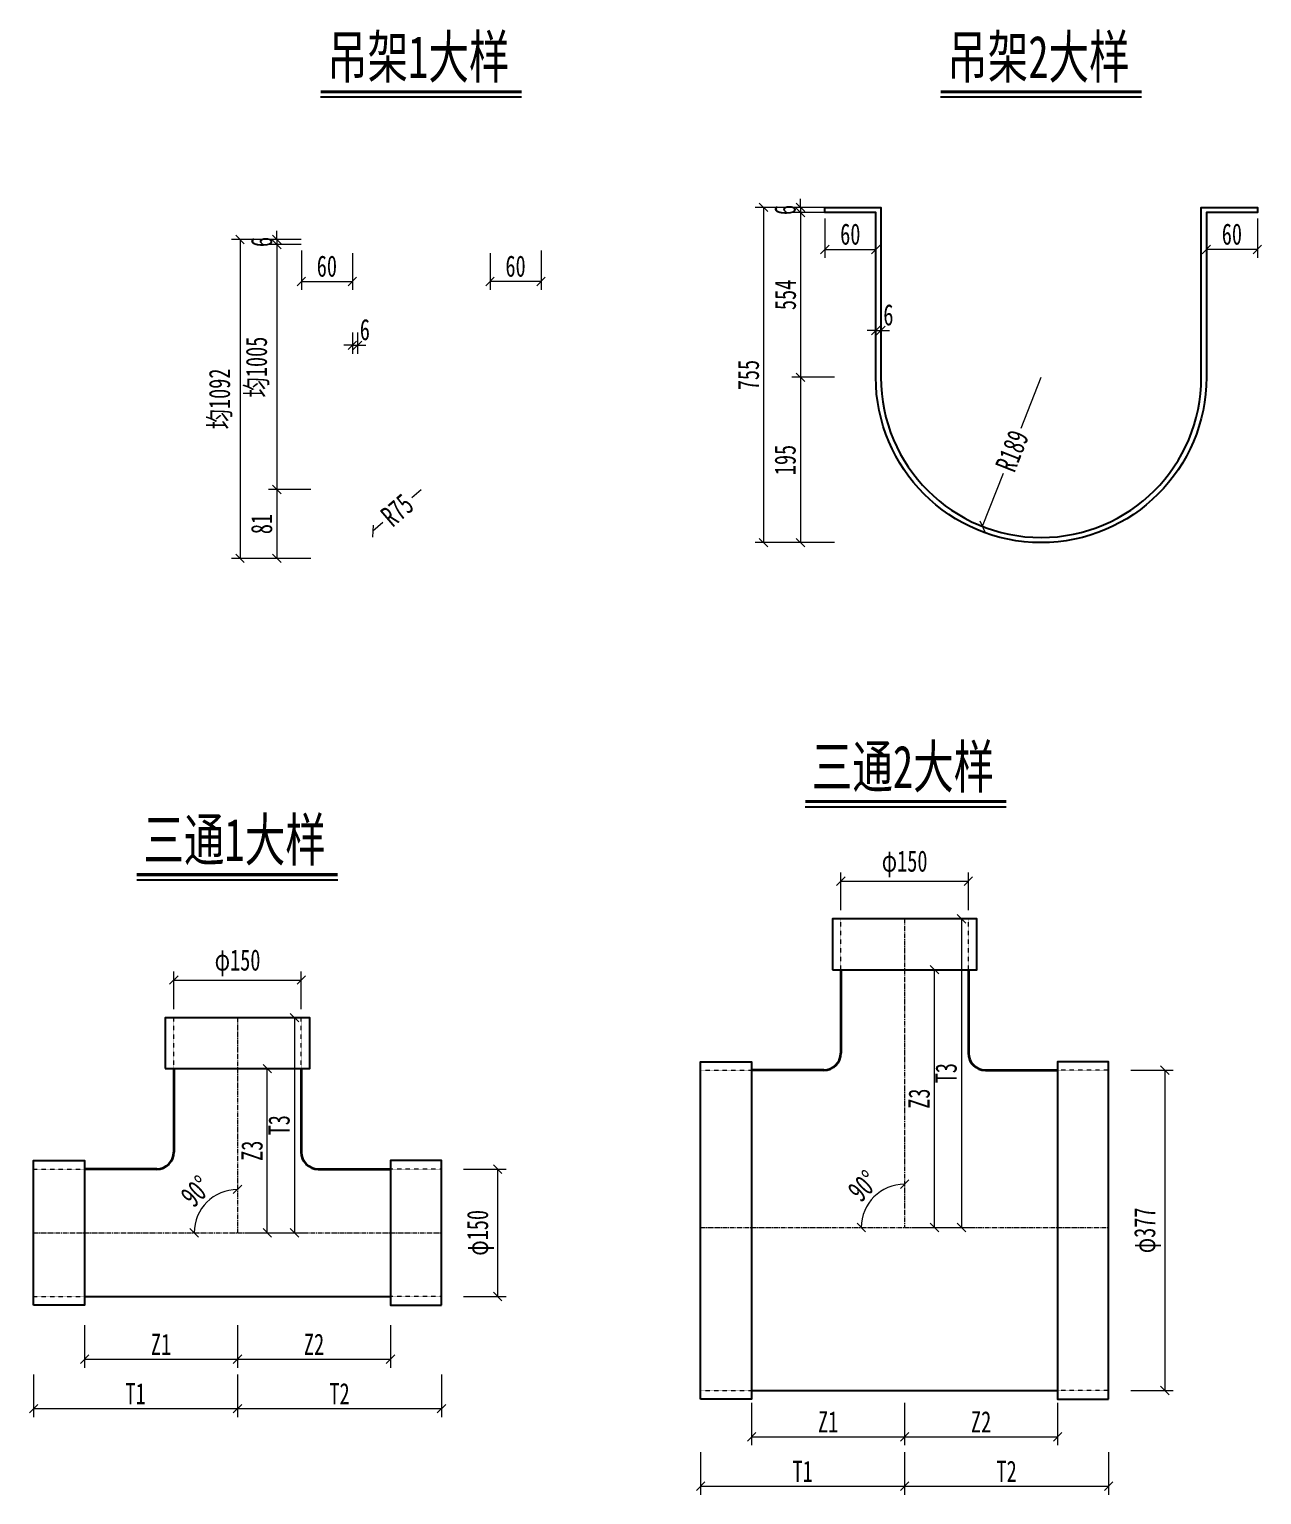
# Model space of a CAD drawing. Header units: millimetres. Extents: x 44523 to 62193, y -26655 to -567.
# Drawn here: x 49324 to 50774, y -26655 to -24931 of the extents above; entities that cross this region are included whole.
import ezdxf
from ezdxf.enums import TextEntityAlignment as Align

# ---------------------------------------------------------------- set-up
doc = ezdxf.new("R2010")
doc.units = ezdxf.units.MM
doc.linetypes.add('CENTER2', pattern=[28.575, 19.05, -3.175, 3.175, -3.175])
doc.linetypes.add('DASHED', pattern=[0.75, 0.5, -0.25])
doc.layers.get('Defpoints').update_dxf_attribs({"color": 8})
for name, color, linetype, lineweight in [('DASHED', 4, 'DASHED', 15), ('中心线', 2, 'CENTER2', 15), ('标注线及字体', 2, 'Continuous', 15), ('细实线', 4, 'Continuous', 15), ('结构轮廓', 1, 'Continuous', 35), ('钢板粗线', 1, 'Continuous', 25)]:
    doc.layers.add(name, color=color, linetype=linetype, lineweight=lineweight)
doc.layers.add('泄水管', color=1, linetype='Continuous')
doc.styles.add('111', font='', dxfattribs={"width": 0.7})
doc.styles.get('111').set_extended_font_data('仿宋_GB2312')
doc.dimstyles.new('200', dxfattribs={"dimscale": 0, "dimtxt": 2.5, "dimasz": 1, "dimexe": 1, "dimexo": 1, "dimgap": 0.6, "dimtad": 1, "dimdec": 0, "dimdsep": 46, "dimtxsty": '111', "dimblk": 'OBLIQUE', "dimcen": 0, "dimclrd": 4, "dimclre": 4, "dimclrt": 4, "dimadec": 1, "dimazin": 2, "dimtfac": 1, "dimtdec": 0, "dimtix": 1, "dimtmove": 2, "dimatfit": 3, "dimfxl": 4, "dimfxlon": 1, "dimtolj": 1, "dimlwd": -1, "dimlwe": -1, "dimarcsym": 0})

# ---------------------------------------------------------------- blocks, each defined once
blk = doc.blocks.new('_Oblique')
at = {"color": 0, "linetype": 'ByBlock', "lineweight": -2}
blk.add_line((-0.5, -0.5), (0.5, 0.5), dxfattribs=at)
blk = doc.blocks.new('*D69')
at = {"layer": 'Defpoints', "color": 0}
for p in [(49654.3, -25177.9), (49615.7, -25183.9), (49654.3, -25183.9)]:
    blk.add_point(p, dxfattribs=at)
at = {"layer": '细实线', "color": 4}
for p, q in [((49644.3, -25177.9), (49605.7, -25177.9)), ((49615.7, -25177.9), (49615.7, -25167.9)), ((49615.7, -25177.9), (49615.7, -25183.9)), ((49644.3, -25183.9), (49605.7, -25183.9)), ((49615.7, -25183.9), (49615.7, -25193.9))]:
    blk.add_line(p, q, dxfattribs=at)
at = {"layer": '细实线', "color": 4, "xscale": 10, "yscale": 10, "zscale": 10}
for p, rotation in [((49615.7, -25177.9), 270), ((49615.7, -25183.9), 90)]:
    blk.add_blockref('_Oblique', p, dxfattribs=dict(at, rotation=rotation))
at = {"layer": '细实线', "color": 4, "insert": (49597.8, -25180.9), "char_height": 25, "attachment_point": 5, "rotation": 90, "style": '111'}
blk.add_mtext('\\A1;6', dxfattribs=at)
blk = doc.blocks.new('*D70')
at = {"layer": 'Defpoints', "color": 0}
for p in [(49654.3, -25183.9), (49615.7, -25472.3), (49704.5, -25472.3)]:
    blk.add_point(p, dxfattribs=at)
at = {"layer": '细实线', "color": 4}
for p, q in [((49644.3, -25183.9), (49605.7, -25183.9)), ((49615.7, -25183.9), (49615.7, -25472.3)), ((49655.7, -25472.3), (49605.7, -25472.3))]:
    blk.add_line(p, q, dxfattribs=at)
at = {"layer": '细实线', "color": 4, "xscale": 10, "yscale": 10, "zscale": 10}
for p, rotation in [((49615.7, -25183.9), 90), ((49615.7, -25472.3), 270)]:
    blk.add_blockref('_Oblique', p, dxfattribs=dict(at, rotation=rotation))
at = {"layer": '细实线', "color": 4, "insert": (49592.9, -25328.1), "char_height": 25, "attachment_point": 5, "rotation": 90, "style": '111'}
blk.add_mtext('\\A1;均1005', dxfattribs=at)
blk = doc.blocks.new('*D71')
at = {"layer": 'Defpoints', "color": 0}
for p in [(49704.5, -25472.3), (49615.7, -25553.3), (49785.5, -25553.3)]:
    blk.add_point(p, dxfattribs=at)
at = {"layer": '细实线', "color": 4}
for p, q in [((49655.7, -25472.3), (49605.7, -25472.3)), ((49615.7, -25472.3), (49615.7, -25553.3)), ((49655.7, -25553.3), (49605.7, -25553.3))]:
    blk.add_line(p, q, dxfattribs=at)
at = {"layer": '细实线', "color": 4, "xscale": 10, "yscale": 10, "zscale": 10}
for p, rotation in [((49615.7, -25472.3), 90), ((49615.7, -25553.3), 270)]:
    blk.add_blockref('_Oblique', p, dxfattribs=dict(at, rotation=rotation))
at = {"layer": '细实线', "color": 4, "insert": (49597.8, -25512.8), "char_height": 25, "attachment_point": 5, "rotation": 90, "style": '111'}
blk.add_mtext('\\A1;81', dxfattribs=at)
blk = doc.blocks.new('*D72')
at = {"layer": 'Defpoints', "color": 0}
for p in [(49653.7, -25177.9), (49572.3, -25553.3), (49785.5, -25553.3)]:
    blk.add_point(p, dxfattribs=at)
at = {"layer": '细实线', "color": 4}
for p, q in [((49612.3, -25177.9), (49562.3, -25177.9)), ((49572.3, -25177.9), (49572.3, -25553.3)), ((49612.3, -25553.3), (49562.3, -25553.3))]:
    blk.add_line(p, q, dxfattribs=at)
at = {"layer": '细实线', "color": 4, "xscale": 10, "yscale": 10, "zscale": 10}
for p, rotation in [((49572.3, -25177.9), 90), ((49572.3, -25553.3), 270)]:
    blk.add_blockref('_Oblique', p, dxfattribs=dict(at, rotation=rotation))
at = {"layer": '细实线', "color": 4, "insert": (49549.5, -25365.6), "char_height": 25, "attachment_point": 5, "rotation": 90, "style": '111'}
blk.add_mtext('\\A1;均1092', dxfattribs=at)
blk = doc.blocks.new('*D77')
at = {"layer": 'Defpoints', "color": 0}
for p in [(49785.5, -25472.3), (49728.6, -25521.1)]:
    blk.add_point(p, dxfattribs=at)
at = {"layer": '细实线', "color": 4}
for p, q in [((49774.3, -25481.8), (49785.5, -25472.3)), ((49740.2, -25511.2), (49728.6, -25521.1))]:
    blk.add_line(p, q, dxfattribs=at)
at = {"layer": '细实线', "color": 4, "xscale": 10, "yscale": 10, "zscale": 10, "rotation": 220.6679510690747}
blk.add_blockref('_Oblique', (49728.6, -25521.1), dxfattribs=at)
at = {"layer": '细实线', "color": 4, "insert": (49757.3, -25496.5), "char_height": 25, "attachment_point": 5, "rotation": 40.668, "style": '111'}
blk.add_mtext('\\A1;R75', dxfattribs=at)
blk = doc.blocks.new('*D78')
at = {"layer": 'Defpoints', "color": 0}
for p in [(49644.5, -25180.9), (49704.5, -25183.9), (49704.5, -25227.4)]:
    blk.add_point(p, dxfattribs=at)
at = {"layer": '细实线', "color": 4}
for p, q in [((49644.5, -25190.9), (49644.5, -25237.4)), ((49704.5, -25193.9), (49704.5, -25237.4)), ((49644.5, -25227.4), (49704.5, -25227.4))]:
    blk.add_line(p, q, dxfattribs=at)
at = {"layer": '细实线', "color": 4, "xscale": 10, "yscale": 10, "zscale": 10, "rotation": 180}
blk.add_blockref('_Oblique', (49644.5, -25227.4), dxfattribs=at)
at = {"layer": '细实线', "color": 4, "xscale": 10, "yscale": 10, "zscale": 10}
blk.add_blockref('_Oblique', (49704.5, -25227.4), dxfattribs=at)
at = {"layer": '细实线', "color": 4, "insert": (49674.5, -25209.5), "char_height": 25, "attachment_point": 5, "style": '111'}
blk.add_mtext('\\A1;60', dxfattribs=at)
blk = doc.blocks.new('*D79')
at = {"layer": 'Defpoints', "color": 0}
for p in [(49866.5, -25183.9), (49926.5, -25180.9), (49866.5, -25227.4)]:
    blk.add_point(p, dxfattribs=at)
at = {"layer": '细实线', "color": 4}
for p, q in [((49866.5, -25193.9), (49866.5, -25237.4)), ((49926.5, -25190.9), (49926.5, -25237.4)), ((49926.5, -25227.4), (49866.5, -25227.4))]:
    blk.add_line(p, q, dxfattribs=at)
at = {"layer": '细实线', "color": 4, "xscale": 10, "yscale": 10, "zscale": 10, "rotation": 180}
blk.add_blockref('_Oblique', (49866.5, -25227.4), dxfattribs=at)
at = {"layer": '细实线', "color": 4, "xscale": 10, "yscale": 10, "zscale": 10}
blk.add_blockref('_Oblique', (49926.5, -25227.4), dxfattribs=at)
at = {"layer": '细实线', "color": 4, "insert": (49896.5, -25209.5), "char_height": 25, "attachment_point": 5, "style": '111'}
blk.add_mtext('\\A1;60', dxfattribs=at)
blk = doc.blocks.new('*D83')
at = {"layer": 'Defpoints', "color": 0}
for p in [(49704.5, -25277.6), (49710.5, -25277.6), (49710.5, -25302.5)]:
    blk.add_point(p, dxfattribs=at)
at = {"layer": '细实线', "color": 4}
for p, q in [((49704.5, -25287.6), (49704.5, -25312.5)), ((49710.5, -25287.6), (49710.5, -25312.5)), ((49704.5, -25302.5), (49694.5, -25302.5)), ((49704.5, -25302.5), (49710.5, -25302.5)), ((49710.5, -25302.5), (49720.5, -25302.5))]:
    blk.add_line(p, q, dxfattribs=at)
at = {"layer": '细实线', "color": 4, "xscale": 10, "yscale": 10, "zscale": 10}
blk.add_blockref('_Oblique', (49704.5, -25302.5), dxfattribs=at)
at = {"layer": '细实线', "color": 4, "xscale": 10, "yscale": 10, "zscale": 10, "rotation": 180}
blk.add_blockref('_Oblique', (49710.5, -25302.5), dxfattribs=at)
at = {"layer": '细实线', "color": 4, "insert": (49719.2, -25284.2), "char_height": 25, "attachment_point": 5, "style": '111'}
blk.add_mtext('\\A1;6', dxfattribs=at)
blk = doc.blocks.new('*D85')
at = {"layer": 'Defpoints', "color": 0}
for p in [(49644.4, -26049.5), (49494.4, -26093.8), (49644.4, -26093.8)]:
    blk.add_point(p, dxfattribs=at)
at = {"layer": '细实线', "color": 4}
for p, q in [((49494.4, -26083.8), (49494.4, -26039.5)), ((49644.4, -26083.8), (49644.4, -26039.5)), ((49494.4, -26049.5), (49644.4, -26049.5))]:
    blk.add_line(p, q, dxfattribs=at)
at = {"layer": '细实线', "color": 4, "xscale": 10, "yscale": 10, "zscale": 10, "rotation": 180}
blk.add_blockref('_Oblique', (49494.4, -26049.5), dxfattribs=at)
at = {"layer": '细实线', "color": 4, "xscale": 10, "yscale": 10, "zscale": 10}
blk.add_blockref('_Oblique', (49644.4, -26049.5), dxfattribs=at)
at = {"layer": '细实线', "color": 4, "insert": (49569.4, -26029.3), "char_height": 25, "attachment_point": 5, "style": '111'}
blk.add_mtext('\\A1;\\f仿宋_GB2312|b0|i0|c134|p49;φ\\f仿宋_GB2312|b0|i0|c134|p49;150', dxfattribs=at)
blk = doc.blocks.new('*D86')
at = {"layer": 'Defpoints', "color": 0}
for p in [(49809.4, -26272), (49809.4, -26422), (49875.4, -26422)]:
    blk.add_point(p, dxfattribs=at)
at = {"layer": '细实线', "color": 4}
for p, q in [((49835.4, -26272), (49885.4, -26272)), ((49875.4, -26272), (49875.4, -26422)), ((49835.4, -26422), (49885.4, -26422))]:
    blk.add_line(p, q, dxfattribs=at)
at = {"layer": '细实线', "color": 4, "xscale": 10, "yscale": 10, "zscale": 10}
for p, rotation in [((49875.4, -26272), 90), ((49875.4, -26422), 270)]:
    blk.add_blockref('_Oblique', p, dxfattribs=dict(at, rotation=rotation))
at = {"layer": '细实线', "color": 4, "insert": (49855.1, -26347), "char_height": 25, "attachment_point": 5, "rotation": 90, "style": '111'}
blk.add_mtext('\\A1;\\f仿宋_GB2312|b0|i0|c134|p49;φ\\f仿宋_GB2312|b0|i0|c134|p49;150', dxfattribs=at)
blk = doc.blocks.new('*D87')
at = {"layer": 'Defpoints', "color": 0}
for p in [(49389.4, -26333.8), (49569.4, -26333.8), (49569.4, -26495.7)]:
    blk.add_point(p, dxfattribs=at)
at = {"layer": '细实线', "color": 4}
for p, q in [((49389.4, -26455.7), (49389.4, -26505.7)), ((49569.4, -26455.7), (49569.4, -26505.7)), ((49389.4, -26495.7), (49569.4, -26495.7))]:
    blk.add_line(p, q, dxfattribs=at)
at = {"layer": '细实线', "color": 4, "xscale": 10, "yscale": 10, "zscale": 10, "rotation": 180}
blk.add_blockref('_Oblique', (49389.4, -26495.7), dxfattribs=at)
at = {"layer": '细实线', "color": 4, "xscale": 10, "yscale": 10, "zscale": 10}
blk.add_blockref('_Oblique', (49569.4, -26495.7), dxfattribs=at)
at = {"layer": '细实线', "color": 4, "insert": (49479.4, -26478.1), "char_height": 25, "attachment_point": 5, "style": '111'}
blk.add_mtext('\\A1;Z1', dxfattribs=at)
blk = doc.blocks.new('*D88')
at = {"layer": 'Defpoints', "color": 0}
for p in [(49569.4, -26333.8), (49749.4, -26396.4), (49749.4, -26495.7)]:
    blk.add_point(p, dxfattribs=at)
at = {"layer": '细实线', "color": 4}
for p, q in [((49569.4, -26455.7), (49569.4, -26505.7)), ((49749.4, -26455.7), (49749.4, -26505.7)), ((49569.4, -26495.7), (49749.4, -26495.7))]:
    blk.add_line(p, q, dxfattribs=at)
at = {"layer": '细实线', "color": 4, "xscale": 10, "yscale": 10, "zscale": 10, "rotation": 180}
blk.add_blockref('_Oblique', (49569.4, -26495.7), dxfattribs=at)
at = {"layer": '细实线', "color": 4, "xscale": 10, "yscale": 10, "zscale": 10}
blk.add_blockref('_Oblique', (49749.4, -26495.7), dxfattribs=at)
at = {"layer": '细实线', "color": 4, "insert": (49659.4, -26478.1), "char_height": 25, "attachment_point": 5, "style": '111'}
blk.add_mtext('\\A1;Z2', dxfattribs=at)
blk = doc.blocks.new('*D89')
at = {"layer": 'Defpoints', "color": 0}
for p in [(49329.4, -26347), (49569.4, -26347), (49569.4, -26553.9)]:
    blk.add_point(p, dxfattribs=at)
at = {"layer": '细实线', "color": 4}
for p, q in [((49329.4, -26513.9), (49329.4, -26563.9)), ((49569.4, -26513.9), (49569.4, -26563.9)), ((49329.4, -26553.9), (49569.4, -26553.9))]:
    blk.add_line(p, q, dxfattribs=at)
at = {"layer": '细实线', "color": 4, "xscale": 10, "yscale": 10, "zscale": 10, "rotation": 180}
blk.add_blockref('_Oblique', (49329.4, -26553.9), dxfattribs=at)
at = {"layer": '细实线', "color": 4, "xscale": 10, "yscale": 10, "zscale": 10}
blk.add_blockref('_Oblique', (49569.4, -26553.9), dxfattribs=at)
at = {"layer": '细实线', "color": 4, "insert": (49449.4, -26536.3), "char_height": 25, "attachment_point": 5, "style": '111'}
blk.add_mtext('\\A1;T1', dxfattribs=at)
blk = doc.blocks.new('*D90')
at = {"layer": 'Defpoints', "color": 0}
for p in [(49569.4, -26093.8), (49809.4, -26347), (49809.4, -26553.9)]:
    blk.add_point(p, dxfattribs=at)
at = {"layer": '细实线', "color": 4}
for p, q in [((49569.4, -26513.9), (49569.4, -26563.9)), ((49809.4, -26513.9), (49809.4, -26563.9)), ((49569.4, -26553.9), (49809.4, -26553.9))]:
    blk.add_line(p, q, dxfattribs=at)
at = {"layer": '细实线', "color": 4, "xscale": 10, "yscale": 10, "zscale": 10, "rotation": 180}
blk.add_blockref('_Oblique', (49569.4, -26553.9), dxfattribs=at)
at = {"layer": '细实线', "color": 4, "xscale": 10, "yscale": 10, "zscale": 10}
blk.add_blockref('_Oblique', (49809.4, -26553.9), dxfattribs=at)
at = {"layer": '细实线', "color": 4, "insert": (49689.4, -26536.3), "char_height": 25, "attachment_point": 5, "style": '111'}
blk.add_mtext('\\A1;T2', dxfattribs=at)
blk = doc.blocks.new('*D91')
at = {"layer": 'Defpoints', "color": 0}
for p in [(49569.4, -26153.8), (49604.4, -26153.8), (49569.4, -26347)]:
    blk.add_point(p, dxfattribs=at)
at = {"layer": '细实线', "color": 4}
for p, q in [((49579.4, -26153.8), (49614.4, -26153.8)), ((49604.4, -26347), (49604.4, -26153.8)), ((49579.4, -26347), (49614.4, -26347))]:
    blk.add_line(p, q, dxfattribs=at)
at = {"layer": '细实线', "color": 4, "xscale": 10, "yscale": 10, "zscale": 10}
for p, rotation in [((49604.4, -26153.8), 90), ((49604.4, -26347), 270)]:
    blk.add_blockref('_Oblique', p, dxfattribs=dict(at, rotation=rotation))
at = {"layer": '细实线', "color": 4, "insert": (49586.5, -26250.4), "char_height": 25, "attachment_point": 5, "rotation": 90, "style": '111'}
blk.add_mtext('\\A1;Z3', dxfattribs=at)
blk = doc.blocks.new('*D92')
at = {"layer": 'Defpoints', "color": 0}
for p in [(49569.4, -26093.8), (49569.4, -26347), (49636.3, -26347)]:
    blk.add_point(p, dxfattribs=at)
at = {"layer": '细实线', "color": 4}
for p, q in [((49596.3, -26093.8), (49646.3, -26093.8)), ((49636.3, -26093.8), (49636.3, -26347)), ((49596.3, -26347), (49646.3, -26347))]:
    blk.add_line(p, q, dxfattribs=at)
at = {"layer": '细实线', "color": 4, "xscale": 10, "yscale": 10, "zscale": 10}
for p, rotation in [((49636.3, -26093.8), 90), ((49636.3, -26347), 270)]:
    blk.add_blockref('_Oblique', p, dxfattribs=dict(at, rotation=rotation))
at = {"layer": '细实线', "color": 4, "insert": (49618.4, -26220.4), "char_height": 25, "attachment_point": 5, "rotation": 90, "style": '111'}
blk.add_mtext('\\A1;T3', dxfattribs=at)
blk = doc.blocks.new('*D93')
at = {"layer": 'Defpoints', "color": 0}
for p in [(49569.4, -26137.2), (49543.8, -26302.8), (49417.8, -26347), (49569.4, -26347), (49721.5, -26347)]:
    blk.add_point(p, dxfattribs=at)
at = {"layer": '细实线', "color": 4}
blk.add_arc((49569.4, -26347), 51, 90, 180, dxfattribs=at)
at = {"layer": '细实线', "color": 4, "xscale": 10, "yscale": 10, "zscale": 10}
blk.add_blockref('_Oblique', (49569.4, -26295.9), dxfattribs=at)
at = {"layer": '细实线', "color": 4, "xscale": 10, "yscale": 10, "zscale": 10, "rotation": 270}
blk.add_blockref('_Oblique', (49518.3, -26347), dxfattribs=at)
at = {"layer": '细实线', "color": 4, "insert": (49520.6, -26298.2), "char_height": 25, "attachment_point": 5, "rotation": 45, "style": '111'}
blk.add_mtext('\\A1;90%%d', dxfattribs=at)
blk = doc.blocks.new('*D101')
at = {"layer": 'Defpoints', "color": 0}
for p in [(50429.3, -25933.1), (50279.3, -25977.4), (50429.3, -25977.4)]:
    blk.add_point(p, dxfattribs=at)
at = {"layer": '细实线', "color": 4}
for p, q in [((50279.3, -25967.4), (50279.3, -25923.1)), ((50279.3, -25933.1), (50429.3, -25933.1)), ((50429.3, -25967.4), (50429.3, -25923.1))]:
    blk.add_line(p, q, dxfattribs=at)
at = {"layer": '细实线', "color": 4, "xscale": 10, "yscale": 10, "zscale": 10, "rotation": 180}
blk.add_blockref('_Oblique', (50279.3, -25933.1), dxfattribs=at)
at = {"layer": '细实线', "color": 4, "xscale": 10, "yscale": 10, "zscale": 10}
blk.add_blockref('_Oblique', (50429.3, -25933.1), dxfattribs=at)
at = {"layer": '细实线', "color": 4, "insert": (50354.3, -25912.9), "char_height": 25, "attachment_point": 5, "style": '111'}
blk.add_mtext('\\A1;\\f仿宋_GB2312|b0|i0|c134|p49;φ\\f仿宋_GB2312|b0|i0|c134|p49;150', dxfattribs=at)
blk = doc.blocks.new('*D102')
at = {"layer": 'Defpoints', "color": 0}
for p in [(50594.3, -26155.6), (50594.3, -26532.6), (50660.4, -26532.6)]:
    blk.add_point(p, dxfattribs=at)
at = {"layer": '细实线', "color": 4}
for p, q in [((50620.4, -26155.6), (50670.4, -26155.6)), ((50660.4, -26155.6), (50660.4, -26532.6)), ((50620.4, -26532.6), (50670.4, -26532.6))]:
    blk.add_line(p, q, dxfattribs=at)
at = {"layer": '细实线', "color": 4, "xscale": 10, "yscale": 10, "zscale": 10}
for p, rotation in [((50660.4, -26155.6), 90), ((50660.4, -26532.6), 270)]:
    blk.add_blockref('_Oblique', p, dxfattribs=dict(at, rotation=rotation))
at = {"layer": '细实线', "color": 4, "insert": (50640.1, -26344.1), "char_height": 25, "attachment_point": 5, "rotation": 90, "style": '111'}
blk.add_mtext('\\A1;φ377', dxfattribs=at)
blk = doc.blocks.new('*D103')
at = {"layer": 'Defpoints', "color": 0}
for p in [(50174.3, -26446), (50354.3, -26446), (50354.3, -26587)]:
    blk.add_point(p, dxfattribs=at)
at = {"layer": '细实线', "color": 4}
for p, q in [((50174.3, -26547), (50174.3, -26597)), ((50354.3, -26547), (50354.3, -26597)), ((50174.3, -26587), (50354.3, -26587))]:
    blk.add_line(p, q, dxfattribs=at)
at = {"layer": '细实线', "color": 4, "xscale": 10, "yscale": 10, "zscale": 10, "rotation": 180}
blk.add_blockref('_Oblique', (50174.3, -26587), dxfattribs=at)
at = {"layer": '细实线', "color": 4, "xscale": 10, "yscale": 10, "zscale": 10}
blk.add_blockref('_Oblique', (50354.3, -26587), dxfattribs=at)
at = {"layer": '细实线', "color": 4, "insert": (50264.3, -26569.4), "char_height": 25, "attachment_point": 5, "style": '111'}
blk.add_mtext('\\A1;Z1', dxfattribs=at)
blk = doc.blocks.new('*D104')
at = {"layer": 'Defpoints', "color": 0}
for p in [(50354.3, -26446), (50534.3, -26508.6), (50534.3, -26587)]:
    blk.add_point(p, dxfattribs=at)
at = {"layer": '细实线', "color": 4}
for p, q in [((50354.3, -26547), (50354.3, -26597)), ((50534.3, -26547), (50534.3, -26597)), ((50354.3, -26587), (50534.3, -26587))]:
    blk.add_line(p, q, dxfattribs=at)
at = {"layer": '细实线', "color": 4, "xscale": 10, "yscale": 10, "zscale": 10, "rotation": 180}
blk.add_blockref('_Oblique', (50354.3, -26587), dxfattribs=at)
at = {"layer": '细实线', "color": 4, "xscale": 10, "yscale": 10, "zscale": 10}
blk.add_blockref('_Oblique', (50534.3, -26587), dxfattribs=at)
at = {"layer": '细实线', "color": 4, "insert": (50444.3, -26569.4), "char_height": 25, "attachment_point": 5, "style": '111'}
blk.add_mtext('\\A1;Z2', dxfattribs=at)
blk = doc.blocks.new('*D105')
at = {"layer": 'Defpoints', "color": 0}
for p in [(50114.3, -26459.2), (50354.3, -26459.2), (50354.3, -26645.2)]:
    blk.add_point(p, dxfattribs=at)
at = {"layer": '细实线', "color": 4}
for p, q in [((50114.3, -26605.2), (50114.3, -26655.2)), ((50354.3, -26605.2), (50354.3, -26655.2)), ((50114.3, -26645.2), (50354.3, -26645.2))]:
    blk.add_line(p, q, dxfattribs=at)
at = {"layer": '细实线', "color": 4, "xscale": 10, "yscale": 10, "zscale": 10, "rotation": 180}
blk.add_blockref('_Oblique', (50114.3, -26645.2), dxfattribs=at)
at = {"layer": '细实线', "color": 4, "xscale": 10, "yscale": 10, "zscale": 10}
blk.add_blockref('_Oblique', (50354.3, -26645.2), dxfattribs=at)
at = {"layer": '细实线', "color": 4, "insert": (50234.3, -26627.6), "char_height": 25, "attachment_point": 5, "style": '111'}
blk.add_mtext('\\A1;T1', dxfattribs=at)
blk = doc.blocks.new('*D106')
at = {"layer": 'Defpoints', "color": 0}
for p in [(50354.3, -26206), (50594.3, -26459.2), (50594.3, -26645.2)]:
    blk.add_point(p, dxfattribs=at)
at = {"layer": '细实线', "color": 4}
for p, q in [((50354.3, -26605.2), (50354.3, -26655.2)), ((50594.3, -26605.2), (50594.3, -26655.2)), ((50354.3, -26645.2), (50594.3, -26645.2))]:
    blk.add_line(p, q, dxfattribs=at)
at = {"layer": '细实线', "color": 4, "xscale": 10, "yscale": 10, "zscale": 10, "rotation": 180}
blk.add_blockref('_Oblique', (50354.3, -26645.2), dxfattribs=at)
at = {"layer": '细实线', "color": 4, "xscale": 10, "yscale": 10, "zscale": 10}
blk.add_blockref('_Oblique', (50594.3, -26645.2), dxfattribs=at)
at = {"layer": '细实线', "color": 4, "insert": (50474.3, -26627.6), "char_height": 25, "attachment_point": 5, "style": '111'}
blk.add_mtext('\\A1;T2', dxfattribs=at)
blk = doc.blocks.new('*D107')
at = {"layer": 'Defpoints', "color": 0}
for p in [(50354.3, -26037.4), (50389.4, -26037.4), (50354.3, -26340.7)]:
    blk.add_point(p, dxfattribs=at)
at = {"layer": '细实线', "color": 4}
for p, q in [((50364.3, -26037.4), (50399.4, -26037.4)), ((50389.4, -26340.7), (50389.4, -26037.4)), ((50364.3, -26340.7), (50399.4, -26340.7))]:
    blk.add_line(p, q, dxfattribs=at)
at = {"layer": '细实线', "color": 4, "xscale": 10, "yscale": 10, "zscale": 10}
for p, rotation in [((50389.4, -26037.4), 90), ((50389.4, -26340.7), 270)]:
    blk.add_blockref('_Oblique', p, dxfattribs=dict(at, rotation=rotation))
at = {"layer": '细实线', "color": 4, "insert": (50371.5, -26189.1), "char_height": 25, "attachment_point": 5, "rotation": 90, "style": '111'}
blk.add_mtext('\\A1;Z3', dxfattribs=at)
blk = doc.blocks.new('*D108')
at = {"layer": 'Defpoints', "color": 0}
for p in [(50354.3, -25977.4), (50354.3, -26340.7), (50421.2, -26340.7)]:
    blk.add_point(p, dxfattribs=at)
at = {"layer": '细实线', "color": 4}
for p, q in [((50381.2, -25977.4), (50431.2, -25977.4)), ((50421.2, -25977.4), (50421.2, -26340.7)), ((50381.2, -26340.7), (50431.2, -26340.7))]:
    blk.add_line(p, q, dxfattribs=at)
at = {"layer": '细实线', "color": 4, "xscale": 10, "yscale": 10, "zscale": 10}
for p, rotation in [((50421.2, -25977.4), 90), ((50421.2, -26340.7), 270)]:
    blk.add_blockref('_Oblique', p, dxfattribs=dict(at, rotation=rotation))
at = {"layer": '细实线', "color": 4, "insert": (50403.3, -26159.1), "char_height": 25, "attachment_point": 5, "rotation": 90, "style": '111'}
blk.add_mtext('\\A1;T3', dxfattribs=at)
blk = doc.blocks.new('*D109')
at = {"layer": 'Defpoints', "color": 0}
for p in [(50354.3, -26131), (50328.8, -26296.5), (50202.8, -26340.7), (50354.3, -26340.7), (50506.5, -26340.7)]:
    blk.add_point(p, dxfattribs=at)
at = {"layer": '细实线', "color": 4}
blk.add_arc((50354.3, -26340.7), 51, 90, 180, dxfattribs=at)
at = {"layer": '细实线', "color": 4, "xscale": 10, "yscale": 10, "zscale": 10}
blk.add_blockref('_Oblique', (50354.3, -26289.7), dxfattribs=at)
at = {"layer": '细实线', "color": 4, "xscale": 10, "yscale": 10, "zscale": 10, "rotation": 270}
blk.add_blockref('_Oblique', (50303.3, -26340.7), dxfattribs=at)
at = {"layer": '细实线', "color": 4, "insert": (50305.6, -26292), "char_height": 25, "attachment_point": 5, "rotation": 45, "style": '111'}
blk.add_mtext('\\A1;90%%d', dxfattribs=at)
blk = doc.blocks.new('*D128')
at = {"layer": 'Defpoints', "color": 0}
for p in [(50270.2, -25140.2), (50231.7, -25146.2), (50270.2, -25146.2)]:
    blk.add_point(p, dxfattribs=at)
at = {"layer": '细实线', "color": 4}
for p, q in [((50260.2, -25140.2), (50221.7, -25140.2)), ((50231.7, -25140.2), (50231.7, -25130.2)), ((50231.7, -25140.2), (50231.7, -25146.2)), ((50260.2, -25146.2), (50221.7, -25146.2)), ((50231.7, -25146.2), (50231.7, -25156.2))]:
    blk.add_line(p, q, dxfattribs=at)
at = {"layer": '细实线', "color": 4, "xscale": 10, "yscale": 10, "zscale": 10}
for p, rotation in [((50231.7, -25140.2), 270), ((50231.7, -25146.2), 90)]:
    blk.add_blockref('_Oblique', p, dxfattribs=dict(at, rotation=rotation))
at = {"layer": '细实线', "color": 4, "insert": (50213.8, -25143.2), "char_height": 25, "attachment_point": 5, "rotation": 90, "style": '111'}
blk.add_mtext('\\A1;6', dxfattribs=at)
blk = doc.blocks.new('*D129')
at = {"layer": 'Defpoints', "color": 0}
for p in [(50270.2, -25146.2), (50231.7, -25340.2), (50326.4, -25340.2)]:
    blk.add_point(p, dxfattribs=at)
at = {"layer": '细实线', "color": 4}
for p, q in [((50260.2, -25146.2), (50221.7, -25146.2)), ((50231.7, -25146.2), (50231.7, -25340.2)), ((50271.7, -25340.2), (50221.7, -25340.2))]:
    blk.add_line(p, q, dxfattribs=at)
at = {"layer": '细实线', "color": 4, "xscale": 10, "yscale": 10, "zscale": 10}
for p, rotation in [((50231.7, -25146.2), 90), ((50231.7, -25340.2), 270)]:
    blk.add_blockref('_Oblique', p, dxfattribs=dict(at, rotation=rotation))
at = {"layer": '细实线', "color": 4, "insert": (50214.1, -25243.2), "char_height": 25, "attachment_point": 5, "rotation": 90, "style": '111'}
blk.add_mtext('\\A1;554', dxfattribs=at)
blk = doc.blocks.new('*D130')
at = {"layer": 'Defpoints', "color": 0}
for p in [(50326.4, -25340.2), (50231.7, -25534.7), (50514.9, -25534.7)]:
    blk.add_point(p, dxfattribs=at)
at = {"layer": '细实线', "color": 4}
for p, q in [((50271.7, -25340.2), (50221.7, -25340.2)), ((50231.7, -25340.2), (50231.7, -25534.7)), ((50271.7, -25534.7), (50221.7, -25534.7))]:
    blk.add_line(p, q, dxfattribs=at)
at = {"layer": '细实线', "color": 4, "xscale": 10, "yscale": 10, "zscale": 10}
for p, rotation in [((50231.7, -25340.2), 90), ((50231.7, -25534.7), 270)]:
    blk.add_blockref('_Oblique', p, dxfattribs=dict(at, rotation=rotation))
at = {"layer": '细实线', "color": 4, "insert": (50213.8, -25437.5), "char_height": 25, "attachment_point": 5, "rotation": 90, "style": '111'}
blk.add_mtext('\\A1;195', dxfattribs=at)
blk = doc.blocks.new('*D131')
at = {"layer": 'Defpoints', "color": 0}
for p in [(50269.6, -25140.2), (50188.3, -25534.7), (50514.9, -25534.7)]:
    blk.add_point(p, dxfattribs=at)
at = {"layer": '细实线', "color": 4}
for p, q in [((50228.3, -25140.2), (50178.3, -25140.2)), ((50188.3, -25140.2), (50188.3, -25534.7)), ((50228.3, -25534.7), (50178.3, -25534.7))]:
    blk.add_line(p, q, dxfattribs=at)
at = {"layer": '细实线', "color": 4, "xscale": 10, "yscale": 10, "zscale": 10}
for p, rotation in [((50188.3, -25140.2), 90), ((50188.3, -25534.7), 270)]:
    blk.add_blockref('_Oblique', p, dxfattribs=dict(at, rotation=rotation))
at = {"layer": '细实线', "color": 4, "insert": (50170.6, -25337.5), "char_height": 25, "attachment_point": 5, "rotation": 90, "style": '111'}
blk.add_mtext('\\A1;755', dxfattribs=at)
blk = doc.blocks.new('*D132')
at = {"layer": 'Defpoints', "color": 0}
for p in [(50260.4, -25143.2), (50320.4, -25146.2), (50320.4, -25189.7)]:
    blk.add_point(p, dxfattribs=at)
at = {"layer": '细实线', "color": 4}
for p, q in [((50260.4, -25153.2), (50260.4, -25199.7)), ((50320.4, -25156.2), (50320.4, -25199.7)), ((50260.4, -25189.7), (50320.4, -25189.7))]:
    blk.add_line(p, q, dxfattribs=at)
at = {"layer": '细实线', "color": 4, "xscale": 10, "yscale": 10, "zscale": 10, "rotation": 180}
blk.add_blockref('_Oblique', (50260.4, -25189.7), dxfattribs=at)
at = {"layer": '细实线', "color": 4, "xscale": 10, "yscale": 10, "zscale": 10}
blk.add_blockref('_Oblique', (50320.4, -25189.7), dxfattribs=at)
at = {"layer": '细实线', "color": 4, "insert": (50290.4, -25171.8), "char_height": 25, "attachment_point": 5, "style": '111'}
blk.add_mtext('\\A1;60', dxfattribs=at)
blk = doc.blocks.new('*D133')
at = {"layer": 'Defpoints', "color": 0}
for p in [(50769.4, -25143.2), (50709.4, -25146.2), (50709.4, -25189.7)]:
    blk.add_point(p, dxfattribs=at)
at = {"layer": '细实线', "color": 4}
for p, q in [((50709.4, -25156.2), (50709.4, -25199.7)), ((50769.4, -25153.2), (50769.4, -25199.7)), ((50769.4, -25189.7), (50709.4, -25189.7))]:
    blk.add_line(p, q, dxfattribs=at)
at = {"layer": '细实线', "color": 4, "xscale": 10, "yscale": 10, "zscale": 10, "rotation": 180}
blk.add_blockref('_Oblique', (50709.4, -25189.7), dxfattribs=at)
at = {"layer": '细实线', "color": 4, "xscale": 10, "yscale": 10, "zscale": 10}
blk.add_blockref('_Oblique', (50769.4, -25189.7), dxfattribs=at)
at = {"layer": '细实线', "color": 4, "insert": (50739.4, -25171.8), "char_height": 25, "attachment_point": 5, "style": '111'}
blk.add_mtext('\\A1;60', dxfattribs=at)
blk = doc.blocks.new('*D134')
at = {"layer": 'Defpoints', "color": 0}
for p in [(50320.4, -25260.2), (50326.4, -25260.2), (50326.4, -25285.1)]:
    blk.add_point(p, dxfattribs=at)
at = {"layer": '细实线', "color": 4}
for p, q in [((50320.4, -25270.2), (50320.4, -25295.1)), ((50326.4, -25270.2), (50326.4, -25295.1)), ((50320.4, -25285.1), (50310.4, -25285.1)), ((50320.4, -25285.1), (50326.4, -25285.1)), ((50326.4, -25285.1), (50336.4, -25285.1))]:
    blk.add_line(p, q, dxfattribs=at)
at = {"layer": '细实线', "color": 4, "xscale": 10, "yscale": 10, "zscale": 10}
blk.add_blockref('_Oblique', (50320.4, -25285.1), dxfattribs=at)
at = {"layer": '细实线', "color": 4, "xscale": 10, "yscale": 10, "zscale": 10, "rotation": 180}
blk.add_blockref('_Oblique', (50326.4, -25285.1), dxfattribs=at)
at = {"layer": '细实线', "color": 4, "insert": (50335.2, -25266.8), "char_height": 25, "attachment_point": 5, "style": '111'}
blk.add_mtext('\\A1;6', dxfattribs=at)
blk = doc.blocks.new('*D135')
at = {"layer": 'Defpoints', "color": 0}
for p in [(50514.9, -25340.2), (50445.7, -25515.6)]:
    blk.add_point(p, dxfattribs=at)
at = {"layer": '细实线', "color": 4}
for p, q in [((50491.3, -25400.2), (50514.9, -25340.2)), ((50470.3, -25453.4), (50445.7, -25515.6))]:
    blk.add_line(p, q, dxfattribs=at)
at = {"layer": '细实线', "color": 4, "xscale": 10, "yscale": 10, "zscale": 10, "rotation": 248.4598372329467}
blk.add_blockref('_Oblique', (50445.7, -25515.6), dxfattribs=at)
at = {"layer": '细实线', "color": 4, "insert": (50480.8, -25426.8), "char_height": 25, "attachment_point": 5, "rotation": 68.4598, "style": '111'}
blk.add_mtext('\\A1;R189', dxfattribs=at)

msp = doc.modelspace()

# ---------------------------------------------------------------- linework, layer by layer
at = {"color": 4}
for p, q in [((49667, -25010.2), (49903.5, -25010.2)), ((50396.7, -25010.2), (50633.2, -25010.2)), ((50237.3, -25845.5), (50473.8, -25845.5)), ((49450.8, -25931.5), (49687.3, -25931.5))]:
    msp.add_line(p, q, dxfattribs=at)
at = {"color": 6, "const_width": 3.6}
for points in [[(49667, -25004.2), (49903.5, -25004.2)], [(50396.7, -25004.2), (50633.2, -25004.2)], [(50237.3, -25839.5), (50473.8, -25839.5)], [(49450.8, -25925.5), (49687.3, -25925.5)]]:
    msp.add_lwpolyline(points, dxfattribs=at)
at = {"layer": 'DASHED', "ltscale": 0.02}
for p, q in [((50279.3, -26037.4), (50279.3, -25977.4)), ((50429.3, -26037.4), (50429.3, -25977.4)), ((49494.4, -26153.8), (49494.4, -26093.8)), ((49644.4, -26153.8), (49644.4, -26093.8)), ((50114.3, -26155.6), (50174.3, -26155.6)), ((50594.3, -26155.6), (50534.3, -26155.6)), ((49329.4, -26272), (49389.4, -26272)), ((49809.4, -26272), (49749.4, -26272)), ((49329.4, -26422), (49389.4, -26422)), ((49809.4, -26422), (49749.4, -26422)), ((50114.3, -26532.6), (50174.3, -26532.6)), ((50594.3, -26532.6), (50534.3, -26532.6))]:
    msp.add_line(p, q, dxfattribs=at)
at = {"layer": '中心线', "ltscale": 0.3}
for p, q in [((50354.3, -25977.4), (50354.3, -26340.7)), ((49569.4, -26093.8), (49569.4, -26347)), ((49329.4, -26347), (49809.4, -26347)), ((50114.3, -26340.7), (50594.3, -26340.7))]:
    msp.add_line(p, q, dxfattribs=at)
at = {"layer": '泄水管', "ltscale": 0.02}
for p, q in [((49389.4, -26422), (49749.4, -26422)), ((50174.3, -26532.6), (50534.3, -26532.6))]:
    msp.add_line(p, q, dxfattribs=at)
for points in [[(50269.3, -26037.4), (50439.3, -26037.4), (50439.3, -25977.4), (50269.3, -25977.4)], [(49484.4, -26153.8), (49654.4, -26153.8), (49654.4, -26093.8), (49484.4, -26093.8)], [(50114.3, -26542.6), (50114.3, -26145.6), (50174.3, -26145.6), (50174.3, -26542.6)], [(50594.3, -26542.6), (50594.3, -26145.6), (50534.3, -26145.6), (50534.3, -26542.6)], [(49329.4, -26432), (49329.4, -26262), (49389.4, -26262), (49389.4, -26432)], [(49809.4, -26432), (49809.4, -26262), (49749.4, -26262), (49749.4, -26432)]]:
    msp.add_lwpolyline(points, close=True, dxfattribs=at)
for points in [[(50434.3, -25977.4), (50274.3, -25977.4)], [(49649.4, -26093.8), (49489.4, -26093.8)]]:
    msp.add_lwpolyline(points, dxfattribs=at)
at = {"layer": '结构轮廓'}
for p, q in [((50279.3, -26037.4), (50279.3, -26135.6)), ((50429.3, -26037.4), (50429.3, -26135.6)), ((49494.4, -26153.8), (49494.4, -26252)), ((49644.4, -26153.8), (49644.4, -26252)), ((50259.3, -26155.6), (50174.3, -26155.6)), ((50449.3, -26155.6), (50534.3, -26155.6)), ((49474.4, -26272), (49389.4, -26272)), ((49664.4, -26272), (49749.4, -26272))]:
    msp.add_line(p, q, dxfattribs=at)
for centre, start, end in [((50259.3, -26135.6), 270, 0), ((50449.3, -26135.6), 180, 270), ((49474.4, -26252), 270, 0), ((49664.4, -26252), 180, 270)]:
    msp.add_arc(centre, 20, start, end, dxfattribs=at)
at = {"layer": '钢板粗线', "color": 5, "elevation": 0}
msp.add_lwpolyline([(50320.4, -25340.2), (50320.4, -25146.2), (50260.4, -25146.2), (50260.4, -25140.2), (50326.4, -25140.2), (50326.4, -25340.2, 1), (50703.4, -25340.2), (50703.4, -25140.2), (50769.4, -25140.2), (50769.4, -25146.2), (50709.4, -25146.2), (50709.4, -25340.2, -1)], format="xyb", close=True, dxfattribs=at)

# ---------------------------------------------------------------- texts
at = {"layer": '标注线及字体', "color": 0, "style": '111', "width": 0.7}
for s, p in [('吊架1大样', (49782, -24962.1)), ('吊架2大样', (50511.7, -24962.1)), ('三通2大样', (50352.4, -25797.4)), ('三通1大样', (49565.9, -25883.4))]:
    msp.add_text(s, height=50, dxfattribs=at).set_placement(p, align=Align.MIDDLE)

# ---------------------------------------------------------------- dimensions: what is measured, and where the dimension line sits
at = {"layer": '细实线'}
for base, p1, p2, text, override, picture, middle in [((50188.3, -25534.7), (50269.6, -25140.2), (50514.9, -25534.7), '755', {"dimscale": 10, "dimtxsty": '111', "dimblk": 'Oblique'}, '*D131', (50170.6, -25337.5)), ((50231.7, -25340.2), (50270.2, -25146.2), (50326.4, -25340.2), '554', {"dimscale": 10, "dimtxsty": '111', "dimblk": 'Oblique'}, '*D129', (50214.1, -25243.2)), ((49572.3, -25553.3), (49653.7, -25177.9), (49785.5, -25553.3), '均1092', {"dimscale": 10, "dimtxsty": '111', "dimblk": 'Oblique'}, '*D72', (49549.5, -25365.6)), ((49615.7, -25472.3), (49654.3, -25183.9), (49704.5, -25472.3), '均1005', {"dimscale": 10, "dimtxsty": '111', "dimblk": 'Oblique'}, '*D70', (49592.9, -25328.1)), ((50421.2, -26340.7), (50354.3, -25977.4), (50354.3, -26340.7), 'T3', {"dimscale": 10, "dimblk": 'Oblique'}, '*D108', (50403.3, -26159.1)), ((50389.4, -26037.4), (50354.3, -26340.7), (50354.3, -26037.4), 'Z3', {"dimscale": 10, "dimblk": 'Oblique'}, '*D107', (50371.5, -26189.1)), ((49636.3, -26347), (49569.4, -26093.8), (49569.4, -26347), 'T3', {"dimscale": 10, "dimblk": 'Oblique'}, '*D92', (49618.4, -26220.4)), ((49604.4, -26153.8), (49569.4, -26347), (49569.4, -26153.8), 'Z3', {"dimscale": 10, "dimblk": 'Oblique'}, '*D91', (49586.5, -26250.4)), ((50660.4, -26532.6), (50594.3, -26155.6), (50594.3, -26532.6), 'φ<>', {"dimscale": 10, "dimtxsty": '111', "dimblk": 'Oblique'}, '*D102', (50640.1, -26344.1)), ((49875.4, -26422), (49809.4, -26272), (49809.4, -26422), '\\f仿宋_GB2312|b0|i0|c134|p49;φ\\f仿宋_GB2312|b0|i0|c134|p49;<>', {"dimscale": 10, "dimtxsty": '111', "dimblk": 'Oblique'}, '*D86', (49855.1, -26347))]:
    dim = msp.add_linear_dim(base=base, p1=p1, p2=p2, angle=90, text=text, dimstyle='200', override=override, dxfattribs=at)
    dim.commit()
    dim.dimension.update_dxf_attribs({"geometry": picture, "text_midpoint": middle})
for base, p1, p2, angle, override, picture, middle in [((50231.7, -25146.2), (50270.2, -25140.2), (50270.2, -25146.2), 90, {"dimscale": 10, "dimblk": 'Oblique'}, '*D128', (50213.8, -25143.2)), ((50709.4, -25189.7), (50769.4, -25143.2), (50709.4, -25146.2), 180, {"dimscale": 10, "dimblk": 'Oblique'}, '*D133', (50739.4, -25171.8)), ((49615.7, -25183.9), (49654.3, -25177.9), (49654.3, -25183.9), 90, {"dimscale": 10, "dimblk": 'Oblique'}, '*D69', (49597.8, -25180.9)), ((49866.5, -25227.4), (49926.5, -25180.9), (49866.5, -25183.9), 180, {"dimscale": 10, "dimblk": 'Oblique'}, '*D79', (49896.5, -25209.5)), ((50231.7015237, -25534.737453), (50326.4417436, -25340.237453), (50514.9417436, -25534.737453), 90, {"dimscale": 10, "dimtxsty": '111', "dimblk": 'Oblique'}, '*D130', (50213.8096318, -25437.487453)), ((49615.7, -25553.3), (49704.5, -25472.3), (49785.5, -25553.3), 90, {"dimscale": 10, "dimblk": 'Oblique'}, '*D71', (49597.8, -25512.8))]:
    dim = msp.add_linear_dim(base=base, p1=p1, p2=p2, angle=angle, dimstyle='200', override=override, dxfattribs=at)
    dim.commit()
    dim.dimension.update_dxf_attribs({"geometry": picture, "text_midpoint": middle})
for base, p1, p2, picture, middle in [((50320.4, -25189.7), (50260.4, -25143.2), (50320.4, -25146.2), '*D132', (50290.4, -25171.8)), ((49704.5, -25227.4), (49644.5, -25180.9), (49704.5, -25183.9), '*D78', (49674.5, -25209.5))]:
    dim = msp.add_linear_dim(base=base, p1=p1, p2=p2, dimstyle='200', override={"dimscale": 10, "dimblk": 'Oblique'}, dxfattribs=at)
    dim.commit()
    dim.dimension.update_dxf_attribs({"geometry": picture, "text_midpoint": middle})
for base, p1, p2, picture, middle in [((50326.4, -25285.1), (50320.4, -25260.2), (50326.4, -25260.2), '*D134', (50335.2, -25266.8)), ((49710.5, -25302.5), (49704.5, -25277.6), (49710.5, -25277.6), '*D83', (49719.2, -25284.2))]:
    dim = msp.add_linear_dim(base=base, p1=p1, p2=p2, dimstyle='200', override={"dimscale": 10, "dimblk": 'Oblique'}, dxfattribs=at)
    dim.commit()
    dim.dimension.update_dxf_attribs({"geometry": picture, "text_midpoint": middle, "dimtype": 160})
for center, mpoint, picture, middle in [((50514.9417, -25340.2375), (50445.7333, -25515.5727), '*D135', (50480.7791, -25426.7865)), ((49785.5, -25472.3), (49728.6, -25521.1), '*D77', (49757.3, -25496.5))]:
    dim = msp.add_radius_dim(center=center, mpoint=mpoint, dimstyle='200', override={"dimscale": 10, "dimblk": 'Oblique'}, dxfattribs=at)
    dim.commit()
    dim.dimension.update_dxf_attribs({"geometry": picture, "text_midpoint": middle, "dimtype": 164})
for base, p1, p2, text, override, picture, middle in [((50429.3, -25933.1), (50279.3, -25977.4), (50429.3, -25977.4), '\\f仿宋_GB2312|b0|i0|c134|p49;φ\\f仿宋_GB2312|b0|i0|c134|p49;<>', {"dimscale": 10, "dimtxsty": '111', "dimblk": 'Oblique'}, '*D101', (50354.3, -25912.9)), ((49644.4, -26049.5), (49494.4, -26093.8), (49644.4, -26093.8), '\\f仿宋_GB2312|b0|i0|c134|p49;φ\\f仿宋_GB2312|b0|i0|c134|p49;<>', {"dimscale": 10, "dimtxsty": '111', "dimblk": 'Oblique'}, '*D85', (49569.4, -26029.3)), ((49809.4, -26553.9), (49569.4, -26093.8), (49809.4, -26347), 'T2', {"dimscale": 10, "dimblk": 'Oblique'}, '*D90', (49689.4, -26536.3)), ((50594.3, -26645.2), (50354.3, -26206), (50594.3, -26459.2), 'T2', {"dimscale": 10, "dimblk": 'Oblique'}, '*D106', (50474.3, -26627.6)), ((49569.4, -26495.7), (49389.4, -26333.8), (49569.4, -26333.8), 'Z1', {"dimscale": 10, "dimblk": 'Oblique'}, '*D87', (49479.4, -26478.1)), ((49749.4, -26495.7), (49569.4, -26333.8), (49749.4, -26396.4), 'Z2', {"dimscale": 10, "dimblk": 'Oblique'}, '*D88', (49659.4, -26478.1)), ((49569.4, -26553.9), (49329.4, -26347), (49569.4, -26347), 'T1', {"dimscale": 10, "dimblk": 'Oblique'}, '*D89', (49449.4, -26536.3)), ((50354.3, -26587), (50174.3, -26446), (50354.3, -26446), 'Z1', {"dimscale": 10, "dimblk": 'Oblique'}, '*D103', (50264.3, -26569.4)), ((50534.3, -26587), (50354.3, -26446), (50534.3, -26508.6), 'Z2', {"dimscale": 10, "dimblk": 'Oblique'}, '*D104', (50444.3, -26569.4)), ((50354.3, -26645.2), (50114.3, -26459.2), (50354.3, -26459.2), 'T1', {"dimscale": 10, "dimblk": 'Oblique'}, '*D105', (50234.3, -26627.6))]:
    dim = msp.add_linear_dim(base=base, p1=p1, p2=p2, text=text, dimstyle='200', override=override, dxfattribs=at)
    dim.commit()
    dim.dimension.update_dxf_attribs({"geometry": picture, "text_midpoint": middle})
for base, line1, line2, picture, middle in [((49543.8, -26302.8), ((49721.5, -26347), (49417.8, -26347)), ((49569.4, -26347), (49569.4, -26137.2)), '*D93', (49520.6, -26298.2)), ((50328.8, -26296.5), ((50506.5, -26340.7), (50202.8, -26340.7)), ((50354.3, -26340.7), (50354.3, -26131)), '*D109', (50305.6, -26292))]:
    dim = msp.add_angular_dim_2l(base=base, line1=line1, line2=line2, dimstyle='200', override={"dimscale": 10, "dimblk": 'Oblique'}, dxfattribs=at)
    dim.commit()
    dim.dimension.update_dxf_attribs({"geometry": picture, "text_midpoint": middle})

doc.saveas('drawing.dxf')
